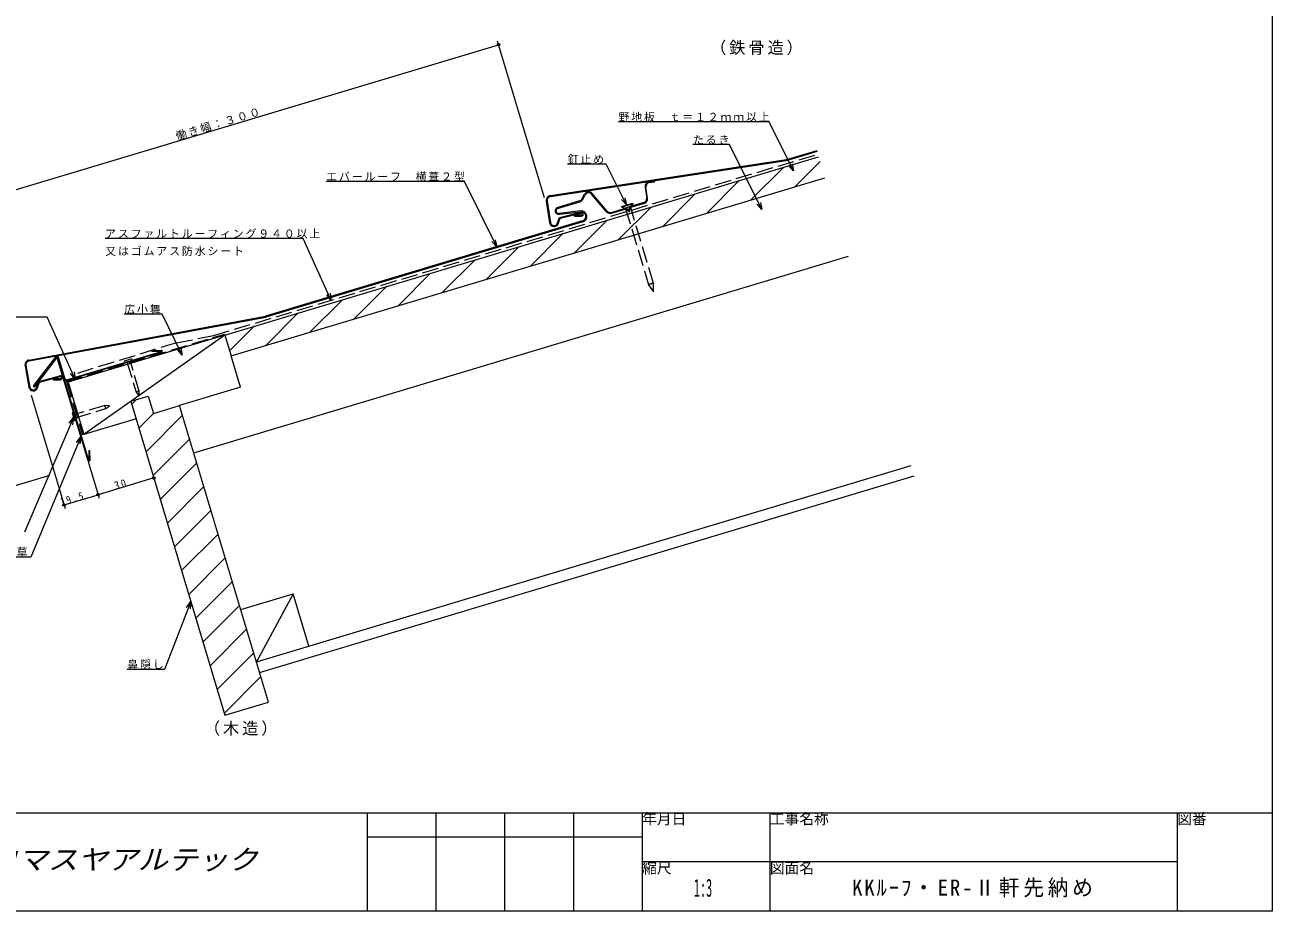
# Model space of a CAD drawing. Units: millimetres, scale not verified. Extents: x -567 to 1761, y -2125 to 401.
# Drawn here: x -119 to 567, y -401 to 86 of the extents above; entities that cross this region are included whole.
import ezdxf
from ezdxf.enums import TextEntityAlignment as Align

# ---------------------------------------------------------------- set-up
doc = ezdxf.new("R2010")
doc.units = ezdxf.units.MM
doc.header["$LTSCALE"] = 3
doc.linetypes.add('DASHED3', pattern=[4, 3, -1])
doc.layers.add('0-0_0', color=7, linetype='Continuous', lineweight=18)
doc.layers.add('0-2_LAYER003', color=7, linetype='Continuous', lineweight=18)
doc.styles.add('HG丸ｺﾞｼｯｸM-PRO', font='')
doc.styles.add('ＭＳ ゴシック', font='')
doc.styles.get('HG丸ｺﾞｼｯｸM-PRO').set_extended_font_data('HG丸ｺﾞｼｯｸM-PRO')
doc.styles.get('ＭＳ ゴシック').set_extended_font_data('MS Gothic')

msp = doc.modelspace()

# ---------------------------------------------------------------- linework, layer by layer
at = {"layer": '0-0_0'}
for p, q in [((167.017, -9.144), (141.204, 76.895)), ((-145.568, -11.228), (141.779, 74.979)), ((290.623, 32.535), (207.668, 32.535)), ((303.942, 5.654), (290.623, 32.535)), ((268.796, 20.201), (248.678, 20.201)), ((286.554, -15.641), (268.796, 20.201)), ((-8.62, -84.496), (317.726, 13.412)), ((200.95, 9.328), (179.781, 9.328)), ((212.049, -13.073), (200.95, 9.328)), ((280.497, -10.286), (298.395, 7.612)), ((303.942, 5.654), (301.299, 8.656)), ((303.154, 9.576), (303.942, 5.654)), ((304.741, -3.013), (318.52, 10.766)), ((-5.172, -95.99), (321.175, 1.918)), ((256.253, -17.56), (274.151, 0.338)), ((123.033, -0.212), (47.06, -0.212)), ((140.791, -36.054), (123.033, -0.212)), ((209.367, -13.878), (215.689, -11.981)), ((212.049, -13.073), (209.406, -10.071)), ((215.833, -12.46), (209.511, -14.356)), ((211.262, -9.151), (212.049, -13.073)), ((232.008, -24.833), (249.907, -6.935)), ((286.554, -15.641), (283.911, -12.638)), ((285.767, -11.719), (286.554, -15.641)), ((207.765, -32.107), (225.662, -14.209)), ((209.511, -14.356), (209.367, -13.878)), ((209.511, -14.356), (211.642, -14.761)), ((183.521, -39.38), (201.418, -21.482)), ((34.391, -31.559), (-74.526, -31.559)), ((49.858, -65.499), (34.391, -31.559)), ((140.791, -36.054), (138.148, -33.051)), ((140.003, -32.132), (140.791, -36.054)), ((159.276, -46.654), (177.174, -28.756)), ((135.032, -53.927), (152.931, -36.029)), ((110.788, -61.201), (128.686, -43.303)), ((86.544, -68.474), (104.442, -50.576)), ((49.198, -61.553), (49.858, -65.499)), ((62.3, -75.748), (80.198, -57.85)), ((38.056, -83.022), (55.954, -65.123)), ((49.858, -65.499), (47.313, -62.412)), ((-106.398, -74.74), (-255.517, -74.74)), ((-90.931, -108.68), (-106.398, -74.74)), ((-43.185, -73.103), (-63.973, -73.103)), ((13.812, -90.295), (31.71, -72.397)), ((-6.022, -93.158), (7.466, -79.67)), ((-8.62, -84.496), (-86.21, -139.075)), ((-8.62, -84.496), (-5.172, -95.99)), ((-32.086, -95.504), (-34.729, -92.502)), ((0, -113.231), (-5.172, -95.99)), ((-90.931, -108.68), (-93.475, -105.593)), ((-91.591, -104.735), (-90.931, -108.68)), ((0, -113.231), (-33.526, -123.282)), ((-115.119, -117.488), (-96.441, -179.746)), ((-60.347, -120.883), (-8.622, -293.291)), ((-59.842, -122.566), (-57.221, -119.946)), ((15.325, -286.112), (-33.526, -123.282)), ((-91.798, -129.844), (-118.81, -192.779)), ((-94.273, -132.986), (-91.798, -129.844)), ((-91.798, -129.844), (-92.37, -133.803)), ((-55.926, -135.62), (-47.895, -127.589)), ((-52.009, -148.674), (-31.932, -128.597)), ((-57.474, -130.461), (-86.21, -139.075)), ((-87.794, -140.404), (-115.253, -206.525)), ((-48.093, -161.729), (-28.015, -141.651)), ((-83.798, -154.029), (-77.764, -174.143)), ((-44.176, -174.783), (-24.099, -154.705)), ((8.716, -264.089), (368.589, -156.123)), ((-105.059, -161.684), (-152.95, -176.051)), ((-47.699, -163.042), (-78.339, -172.228)), ((10.44, -269.836), (370.313, -161.87)), ((-40.26, -187.837), (-20.183, -167.759)), ((-97.016, -177.831), (-78.339, -172.228)), ((-36.343, -200.891), (-16.266, -180.814)), ((-32.427, -213.945), (-12.35, -193.868)), ((-115.253, -206.525), (-144.202, -206.525)), ((-28.511, -226.999), (-8.433, -206.922)), ((-24.594, -240.053), (-4.517, -219.976)), ((-20.678, -253.107), (-0.6, -233.03)), ((-16.761, -266.162), (3.316, -246.084)), ((-12.845, -279.216), (7.232, -259.138)), ((-8.928, -292.27), (11.149, -272.193)), ((-8.622, -293.291), (15.325, -286.112))]:
    msp.add_line(p, q, dxfattribs=at)
at = {"layer": '0-0_0', "linetype": 'DASHED3'}
for p, q in [((-14.873, -84.804), (317.295, 14.848)), ((211.642, -14.761), (224.286, -56.906)), ((226.92, -56.115), (214.276, -13.971)), ((-95.692, -110.078), (-8.766, -84.01)), ((-35.287, -88.788), (-90.333, -105.776)), ((-35.287, -88.788), (-14.873, -84.804)), ((-95.692, -110.078), (-86.928, -139.291)), ((-74.686, -123.198), (-91.448, -128.226)), ((-90.931, -129.95), (-74.169, -124.922))]:
    msp.add_line(p, q, dxfattribs=at)
at = {"layer": '0-0_0', "color": 3}
for p, q in [((316.721, 16.762), (301.113, 12.08)), ((316.865, 16.283), (301.223, 11.591)), ((170.314, -7.937), (301.113, 12.08)), ((170.39, -8.431), (301.223, 11.591)), ((224.578, -0.31), (227.405, 0.123)), ((227.405, 0.123), (227.481, -0.371)), ((201.492, -16.424), (193.328, -6.751)), ((222.316, -3.381), (223.211, -9.318)), ((223.706, -9.244), (222.811, -3.306)), ((224.653, -0.804), (227.481, -0.371)), ((168.054, -11.014), (169.864, -22.843)), ((168.548, -10.939), (170.359, -22.767)), ((174.278, -15.015), (186.488, -11.346)), ((186.344, -10.867), (174.415, -14.452)), ((187.648, -9.803), (189.052, -7.195)), ((188.088, -10.04), (189.492, -7.432)), ((201.11, -16.746), (192.946, -7.073)), ((221.668, -11.753), (213.917, -14.079)), ((221.811, -12.232), (214.337, -14.475)), ((174.064, -23.176), (175.333, -19.923)), ((174.53, -23.358), (175.704, -20.347)), ((186.904, -16.34), (175.196, -17.656)), ((175.291, -18.148), (186.96, -16.837)), ((175.333, -19.923), (186.988, -17.071)), ((175.704, -20.347), (187.107, -17.557)), ((183.453, -19.171), (183.464, -18.671)), ((183.453, -19.171), (187.227, -19.254)), ((187.238, -18.754), (183.464, -18.671)), ((203.806, -17.112), (212.001, -14.653)), ((203.949, -17.591), (211.869, -15.215)), ((214.276, -13.971), (211.642, -14.761)), ((211.869, -15.215), (213.744, -16.983)), ((212.001, -14.653), (213.457, -16.025)), ((213.457, -16.025), (213.917, -14.079)), ((213.744, -16.983), (214.337, -14.475)), ((187.986, -21.858), (13.765, -74.124)), ((188.161, -22.327), (13.875, -74.613)), ((-116.353, -98.254), (13.755, -74.127)), ((-116.263, -98.746), (13.875, -74.613)), ((-118.516, -101.401), (-116.334, -113.167)), ((-118.025, -101.31), (-115.843, -113.075)), ((-110.96, -110.076), (-99.4, -106.859)), ((-110.576, -110.488), (-99.266, -107.34)), ((-99.098, -108.533), (-102.873, -108.569)), ((-102.868, -109.069), (-102.873, -108.569)), ((-102.868, -109.069), (-99.093, -109.033)), ((-112.125, -113.368), (-110.96, -110.076)), ((-111.654, -113.534), (-110.576, -110.488))]:
    msp.add_line(p, q, dxfattribs=at)
at = {"layer": '0-0_0', "color": 2}
for p, q in [((-25.765, -149.15), (334.106, -41.184)), ((0.096, -235.355), (28.831, -226.734)), ((28.831, -226.734), (8.716, -264.089)), ((37.451, -255.469), (28.831, -226.734))]:
    msp.add_line(p, q, dxfattribs=at)
at = {"layer": '0-0_0', "color": 4}
for p, q in [((-95.711, -109.145), (-43.471, -93.473)), ((-43.356, -93.856), (-95.596, -109.528)), ((-49.036, -93.044), (-43.496, -92.955)), ((-49.03, -93.444), (-49.036, -93.044)), ((-49.03, -93.444), (-43.49, -93.355)), ((-101.66, -96.341), (-113.769, -112.321)), ((-101.369, -96.615), (-113.478, -112.596)), ((-101.078, -96.889), (-113.187, -112.87)), ((-83.851, -153.549), (-100.831, -96.948)), ((-83.468, -153.434), (-100.448, -96.833)), ((-96.455, -108.752), (-100.065, -96.718)), ((-83.439, -147.876), (-83.039, -147.869)), ((-83.439, -147.876), (-83.35, -153.416)), ((-83.039, -147.869), (-82.95, -153.409))]:
    msp.add_line(p, q, dxfattribs=at)
at = {"layer": '0-0_0'}
for points in [[(215.689, -11.981), (215.833, -12.46), (214.276, -13.971)], [(-32.873, -91.583), (-32.086, -95.504), (-43.185, -73.103)], [(-8.62, -84.496), (-94.83, -110.341), (-86.21, -139.075)], [(-60.347, -120.883), (-50.768, -118.011), (-47.895, -127.589), (-33.526, -123.282)], [(-90.232, -143.576), (-87.794, -140.404), (-88.319, -144.37)], [(-27.32, -230.969), (-41.902, -268.25), (-62.304, -268.25)], [(-29.692, -234.19), (-27.32, -230.969), (-27.764, -234.945)]]:
    msp.add_lwpolyline(points, dxfattribs=at)
at = {"layer": '0-0_0', "linetype": 'DASHED3'}
for points in [[(224.286, -56.906), (226.896, -60.821), (226.92, -56.115)], [(-62.465, -99.171), (-57.436, -115.933), (-55.856, -118.069), (-55.712, -115.415), (-60.741, -98.654)], [(-74.169, -124.922), (-72.033, -123.341), (-74.686, -123.198)]]:
    msp.add_lwpolyline(points, dxfattribs=at)
at = {"layer": '0-0_0'}
for points in [[(-63.71, -99.544), (-59.495, -98.28), (-59.725, -97.514), (-63.94, -98.778)], [(-90.557, -131.195), (-91.822, -126.981), (-92.588, -127.211), (-91.323, -131.425)]]:
    msp.add_lwpolyline(points, close=True, dxfattribs=at)
for centre in [(141.779, 74.979), (-47.699, -163.042), (-97.016, -177.831), (-78.339, -172.228), (-78.339, -172.228)]:
    msp.add_circle(centre, 0.667, dxfattribs=at)
at = {"layer": '0-0_0', "color": 3}
for centre, radius, start, end in [((191.341, -8.428), 2.6, 40.00337, 151.69923), ((191.341, -8.428), 2.1, 40.16415, 151.69923), ((224.986, -2.979), 2.7, 98.69923, 188.56914), ((224.986, -2.979), 2.2, 98.69923, 188.56914), ((170.723, -10.606), 2.7, 98.70091, 188.70131), ((170.723, -10.606), 2.2, 98.70091, 188.70131), ((185.711, -8.76), 2.2, 286.72704, 331.69923), ((185.711, -8.76), 2.7, 286.72704, 331.69923), ((221.036, -9.646), 2.2, 286.69923, 8.56914), ((221.036, -9.646), 2.7, 286.69923, 8.56914), ((174.809, -16.31), 1.9, 101.96347, 284.69058), ((174.809, -16.31), 1.4, 112.27701, 286.05948), ((187.247, -19.394), 3.073, 286.69923, 96.41066), ((187.247, -19.394), 2.573, 286.69923, 96.41066), ((187.252, -18.147), 1.107, 268.7469, 103.7469), ((187.252, -18.147), 0.607, 268.7469, 103.7469), ((203.173, -15.005), 2.7, 220.16415, 286.69923), ((203.173, -15.005), 2.2, 220.16415, 286.69923), ((172.266, -22.475), 2.43, 188.70131, 338.70131), ((172.266, -22.475), 1.93, 188.70131, 338.70131), ((-115.861, -100.909), 2.7, 100.50542, 190.50581), ((-115.861, -100.909), 2.2, 100.50542, 190.50581), ((-99.103, -107.926), 1.107, 270.55141, 105.55141), ((-99.103, -107.926), 0.607, 270.55141, 105.55141), ((-113.945, -112.724), 2.43, 190.50581, 340.50581), ((-113.945, -112.724), 1.93, 190.50581, 340.50581)]:
    msp.add_arc(centre, radius, start, end, dxfattribs=at)
at = {"layer": '0-0_0', "linetype": 'DASHED3'}
for centre, radius, start, end in [((225.591, -58.863), 2.353, 89.70842, 123.69006), ((226.908, -58.468), 2.353, 89.70842, 123.69006), ((-56.749, -116.659), 1, 79.95555, 133.44292), ((-55.886, -116.4), 1, 79.95555, 133.44292), ((-73.701, -123.372), 1, 169.95555, 223.44292), ((-73.443, -124.234), 1, 169.95555, 223.44292)]:
    msp.add_arc(centre, radius, start, end, dxfattribs=at)
at = {"layer": '0-0_0', "color": 4}
for centre, radius, start, end in [((-43.489, -93.415), 0.46, 286.69899, 90.959), ((-43.489, -93.415), 0.0604, 286.69899, 90.92046), ((-100.972, -96.99), 0.946, 16.69899, 136.69899), ((-100.972, -96.99), 0.546, 16.69899, 136.69899), ((-100.972, -96.99), 0.146, 16.69899, 136.69899), ((-95.883, -108.57), 1, 196.69899, 286.69899), ((-95.883, -108.57), 0.6, 196.69899, 286.69899), ((-113.478, -112.596), 0.4, 136.69899, 316.69899), ((-83.41, -153.417), 0.46, 196.69899, 0.959), ((-83.41, -153.417), 0.0604, 196.69899, 0.92046)]:
    msp.add_arc(centre, radius, start, end, dxfattribs=at)
at = {"layer": '0-2_LAYER003'}
for p, q in [((-567, -346.95), (567, -346.95)), ((69.525, -346.95), (69.525, -400.95)), ((107.325, -346.95), (107.325, -400.95)), ((145.125, -346.95), (145.125, -400.95)), ((182.925, -346.95), (182.925, -400.95)), ((220.725, -346.95), (220.725, -400.95)), ((290.925, -346.95), (290.925, -400.95)), ((514.857, -346.95), (514.857, -400.95)), ((220.725, -360.45), (69.525, -360.45)), ((514.857, -373.95), (220.725, -373.95))]:
    msp.add_line(p, q, dxfattribs=at)
msp.add_lwpolyline([(-567, 400.95), (567, 400.95), (567, -400.95), (-567, -400.95)], close=True, dxfattribs=at)

# ---------------------------------------------------------------- texts
at = {"layer": '0-0_0', "color": 3, "style": 'HG丸ｺﾞｼｯｸM-PRO', "oblique": 15, "width": 1.1}
msp.add_text('株式会社コマスヤアルテック', height=11, dxfattribs=at).set_placement((-205.007, -381.45), align=Align.BOTTOM_LEFT)
at = {"layer": '0-0_0', "attachment_point": 7, "style": 'ＭＳ ゴシック'}
for s, insert, char_height in [('\\T1.17;（鉄骨造）', (258, 69.244), 6.598), ('\\T1.17;野地板\u3000ｔ＝１２ｍｍ以上', (207.668, 32.535), 4.399), ('\\T1.17;たるき', (248.678, 20.201), 4.399), ('\\T1.17;釘止め', (179.781, 9.328), 4.399), ('\\T1.17;エバールーフ\u3000横葺２型', (47.06, -0.212), 4.399), ('\\T1.17;アスファルトルーフィング９４０以上', (-74.526, -31.559), 4.399), ('\\T1.17;又はゴムアス防水シート', (-74.4, -41.153), 4.399), ('\\T1.17;広小舞', (-63.973, -73.103), 4.399), ('\\T1.17;軒先唐草', (-144.202, -206.525), 4.399), ('\\T1.17;鼻隠し', (-62.304, -268.25), 4.399), ('\\T1.17;（木造）', (-20.25, -304.706), 6.598), ('\\T1.18;\\W0.95;KKﾙｰﾌ・ER-Ⅱ軒先納め', (336.141, -393.45), 8.798)]:
    msp.add_mtext(s, dxfattribs=dict(at, insert=insert, char_height=char_height))
at = {"layer": '0-0_0', "char_height": 4.399, "attachment_point": 7, "style": 'ＭＳ ゴシック'}
for s, insert, rotation in [('\\T1.17;働き幅：３００', (-34.748, 22.019), 16.7), ('\\T1.36;\\W0.9;30', (-68.604, -169.547), 16.688), ('\\T1.38;\\W0.85;19.5', (-98.487, -178.57), 16.699)]:
    msp.add_mtext(s, dxfattribs=dict(at, insert=insert, rotation=rotation))
at = {"layer": '0-2_LAYER003', "style": 'ＭＳ ゴシック'}
for s, p in [('年月日', (220.725, -355.05)), ('工事名称', (290.925, -355.05)), ('図番', (514.857, -355.05)), ('縮尺', (220.725, -382.05)), ('図面名', (290.925, -382.05))]:
    msp.add_text(s, height=5.938, dxfattribs=at).set_placement(p, align=Align.BOTTOM_LEFT)
at = {"layer": '0-2_LAYER003', "style": 'ＭＳ ゴシック', "width": 0.5}
msp.add_text('1:3', height=9.897, dxfattribs=at).set_placement((249.15, -396.05), align=Align.BOTTOM_LEFT)

doc.saveas('drawing.dxf')
